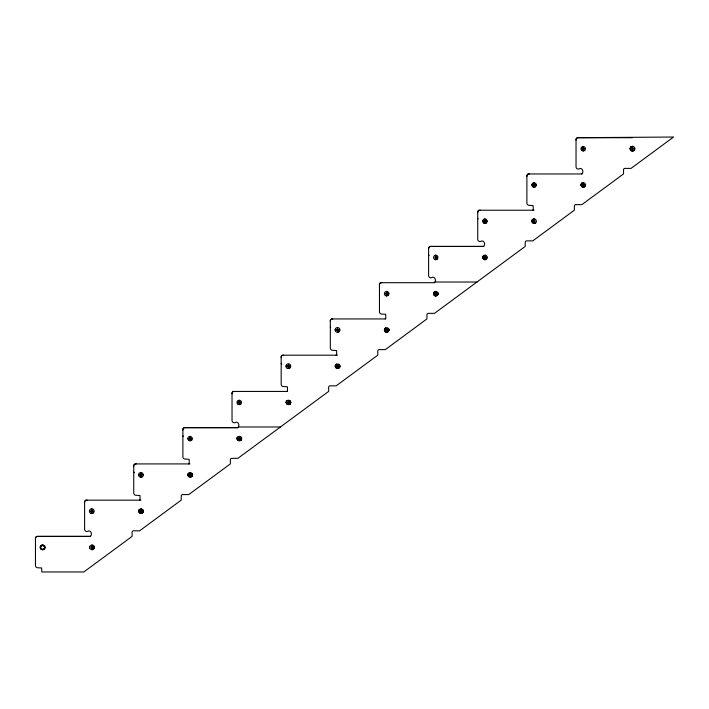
<?xml version="1.0" encoding="UTF-8"?>
<svg xmlns="http://www.w3.org/2000/svg" width="709" height="709" viewBox="0 0 709 709"><rect width="100%" height="100%" fill="white"/><g stroke="black" fill="none" stroke-linecap="round" stroke-linejoin="round"><path stroke-width="1.06" d="M190.18 477.281L190.18 474.897M239.323 440.245L239.323 438.658M288.466 403.997L288.466 402.411M386.751 329.924L386.751 332.308C384.411 332.415 383.472 328.941 385.554 327.859M435.893 293.677L435.893 296.061C433.553 296.167 432.623 292.693 434.706 291.612M485.036 257.438L485.036 259.822L484.415 259.733M583.321 184.943L583.321 187.327C580.263 187.442 580.263 182.443 583.321 182.559L583.321 186.423M287.216 391.439L233.394 391.439A2.03 2.03 0 0 0 232.898 391.59L232.029 392.626L232.029 420.357A2.304 2.304 0 0 0 234.475 422.803C238.348 420.153 240.316 426.144 237.745 427.642L185.333 427.642A2.26 2.26 0 0 0 182.887 430.097M434.316 282.669C436.886 281.216 434.901 275.136 431.054 277.831A2.304 2.304 0 0 1 428.599 275.376L428.599 247.654L429.468 246.617A2.03 2.03 0 0 1 429.964 246.457L483.786 246.457M89.502 547.383L89.591 546.772L89.591 548.004M91.886 549.608L91.886 544.999C94.953 544.884 94.953 549.892 91.886 549.767L91.886 547.383L93.482 547.383M94.27 547.383L93.951 548.58M138.734 511.756L139.345 509.461L138.645 511.145L139.345 512.829M143.333 510.524L143.103 512.332L141.038 513.529L141.038 508.761L143.103 509.948L143.103 512.332M188.488 476.581L187.796 474.897L188.488 473.213L187.876 474.286M191.864 473.213L192.564 474.897L191.864 476.581L192.245 476.094M237.63 436.966L236.939 438.658L237.63 440.342M241.627 439.27L241.007 440.342L241.707 438.658L241.007 436.966M286.782 404.095L286.082 402.411L286.782 400.727M290.149 400.727L290.85 402.411L290.149 404.095L290.53 403.607M337.608 368.547C335.26 368.653 334.329 365.179 336.412 364.098M339.292 367.856L339.992 366.163L339.292 364.479M389.135 329.924L389.055 330.536L389.055 329.304M630.079 148.704L631.276 146.639A2.384 2.384 0 0 1 634.847 148.704A2.384 2.384 0 0 1 631.276 150.769L630.079 148.704L634.847 148.704M384.367 329.924L384.446 329.304M433.589 293.056L433.509 293.677L438.277 293.677L438.197 294.297L438.197 293.056M483.848 255.373L482.732 256.818L482.971 258.625M482.971 256.241L482.652 257.438L487.42 257.438M532.113 219.994L532.113 222.378L534.178 223.574L534.178 218.806L532.113 219.994L532.991 219.125M237.019 438.038L237.258 437.462M286.161 401.79L286.401 401.214M335.304 365.552L335.543 364.975M339.673 367.359L339.912 366.783M581.256 183.755L581.637 183.259M630.398 147.507L631.276 146.639A2.384 2.384 0 0 0 631.276 150.769L633.084 151.008M41.228 546.001C39.553 547.472 41.716 550.228 43.568 549.076M43.976 548.775C45.642 547.304 43.488 544.547 41.636 545.7M92.914 513.121L93.393 512.758M142.057 476.882L142.536 476.519M191.2 440.635L191.678 440.271M240.342 404.387L240.821 404.024M289.485 368.148L289.963 367.785M338.636 331.901L339.106 331.537M387.779 295.662L388.248 295.298M436.921 259.414L437.391 259.051M486.064 223.167L486.534 222.803M535.206 186.928L535.676 186.564M584.349 150.68L584.819 150.317M93.508 549.005L92.507 549.688M142.181 513.121L142.651 512.758L141.649 513.449M191.324 476.882L191.793 476.519M240.466 440.635L240.936 440.271M289.609 404.387L290.078 404.024M338.751 368.148L339.221 367.785M387.894 331.901L388.364 331.537M437.036 295.662L437.506 295.298M486.179 259.414L486.658 259.051M535.322 223.167L535.8 222.803M584.464 186.928L584.943 186.564M633.607 150.68L634.085 150.317M581.743 173.935C584.322 172.535 582.337 166.411 578.482 169.097A2.304 2.304 0 0 1 576.036 166.642L576.036 138.92L576.904 137.883A2.03 2.03 0 0 1 577.401 137.723L632.322 137.723M582.993 147.897C580.919 148.987 584.624 150.521 583.924 148.287M533.85 184.145C531.777 185.226 535.481 186.759 534.781 184.526M632.251 147.897C630.177 148.987 633.881 150.521 633.19 148.287M484.699 220.384C482.634 221.474 486.339 223.007 485.638 220.774M583.108 184.145C581.034 185.226 584.739 186.759 584.048 184.526M435.556 256.631C433.491 257.713 437.196 259.255 436.496 257.021M533.966 220.384C532.025 221.27 535.189 223.096 534.985 220.978M386.414 292.87C384.34 293.96 388.053 295.493 387.353 293.26M484.823 256.631C482.749 257.713 486.454 259.255 485.762 257.021M337.271 329.118C335.197 330.208 338.911 331.741 338.211 329.508M435.68 292.87C433.607 293.96 437.311 295.493 436.611 293.26M288.129 365.365C286.055 366.447 289.759 367.98 289.068 365.747M386.538 329.118C384.464 330.208 388.169 331.741 387.469 329.508M238.986 401.604C236.912 402.694 240.617 404.227 239.926 401.994M337.395 365.365C335.322 366.447 339.026 367.98 338.326 365.747M189.844 437.852C187.77 438.933 191.474 440.475 190.783 438.242M288.244 401.604C286.179 402.694 289.884 404.227 289.183 401.994M140.701 474.091C138.627 475.181 142.332 476.714 141.64 474.481M239.101 437.852C237.036 438.933 240.741 440.475 240.041 438.242M91.558 510.338C89.485 511.428 93.189 512.962 92.489 510.728M189.959 474.091C187.885 475.181 191.598 476.714 190.898 474.481M140.816 510.338C138.742 511.428 142.456 512.962 141.756 510.728M91.674 546.586C89.6 547.667 93.304 549.2 92.613 546.967M532.689 210.174L533.248 209.607L533.124 205.592L529.339 205.335A2.304 2.304 0 0 1 526.884 202.889L526.884 175.167L527.762 174.122A2.03 2.03 0 0 1 528.258 173.971L582.071 173.971M286.968 391.395L287.535 390.827L287.402 386.813L283.618 386.556A2.304 2.304 0 0 1 281.172 384.11L281.172 356.388L282.04 355.342A2.03 2.03 0 0 1 282.536 355.191L337.457 355.191M385.173 318.908L385.82 318.341L385.687 314.326L381.912 314.069A2.304 2.304 0 0 1 379.457 311.623L379.457 283.901L380.325 282.856A2.03 2.03 0 0 1 380.822 282.705L434.644 282.705M336.031 355.156L336.678 354.589L336.598 350.645L332.769 350.317A2.304 2.304 0 0 1 330.314 347.862L330.314 320.14L331.183 319.103A2.03 2.03 0 0 1 331.679 318.944L385.501 318.944M188.594 463.89L189.25 463.314L189.117 459.308L185.333 459.051A2.304 2.304 0 0 1 182.887 456.596L182.887 428.874L183.755 427.837A2.03 2.03 0 0 1 184.251 427.678L238.073 427.678M139.451 500.129L140.107 499.561L139.974 495.547L136.19 495.29A2.304 2.304 0 0 1 133.744 492.844L133.744 465.122L134.613 464.076A2.03 2.03 0 0 1 135.109 463.925L190.03 463.925M581.619 148.704L584.792 148.704M531.679 184.943L536.447 184.943M580.937 184.943L585.705 184.943M534.028 210.218L479.116 210.218A2.03 2.03 0 0 0 478.61 210.369L477.742 211.406L477.742 239.128A2.304 2.304 0 0 0 480.197 241.583C484.052 238.898 486.037 244.906 483.458 246.422L431.054 246.422A2.26 2.26 0 0 0 428.599 248.877M482.537 221.19L487.305 221.19M532.592 221.19L534.178 221.19M435.778 257.438L437.364 257.438M434.971 282.014L476.98 282.014M385.04 293.677L389.019 293.677M335.1 329.924L339.877 329.924A2.384 2.384 0 0 1 336.296 331.989A2.384 2.384 0 0 1 336.296 327.859A2.384 2.384 0 0 1 339.877 329.924M385.164 329.924L388.337 329.924M285.957 366.163L289.937 366.163M335.224 366.163L339.992 366.163M237.612 402.411L241.583 402.411M286.082 402.411L290.85 402.411M238.392 426.986L280.401 426.986M187.672 438.658L192.44 438.658M237.728 438.658L240.909 438.658M138.53 474.897L143.298 474.897A2.384 2.384 0 0 1 139.726 476.962A2.384 2.384 0 0 1 139.726 472.832A2.384 2.384 0 0 1 143.298 474.897M187.796 474.897L192.564 474.897M140.887 500.164L85.966 500.164A2.03 2.03 0 0 0 85.47 500.324L84.601 501.36L84.601 529.082A2.304 2.304 0 0 0 87.047 531.537C90.929 528.887 92.861 534.816 90.309 536.376L37.905 536.376A2.26 2.26 0 0 0 35.459 538.822M90.185 511.145L93.358 511.145M138.645 511.145L143.422 511.145M90.646 536.412L36.824 536.412A2.03 2.03 0 0 0 36.327 536.571L35.459 537.608L35.459 565.33A2.304 2.304 0 0 0 37.905 567.776L41.627 567.971L41.822 571.968L83.83 571.968L132.087 536.376L132.087 532.264A1.436 1.436 0 0 1 133.522 530.828L139.611 530.828L181.229 500.129L181.229 496.016A1.436 1.436 0 0 1 182.665 494.581L188.754 494.581L230.372 463.89L230.372 459.778A1.436 1.436 0 0 1 231.808 458.333L237.896 458.333L328.657 391.403L328.657 387.282A1.436 1.436 0 0 1 330.093 385.847L336.181 385.847L377.8 355.156L377.8 351.044A1.436 1.436 0 0 1 379.235 349.608L385.333 349.608L426.942 318.908L426.942 314.796A1.436 1.436 0 0 1 428.387 313.36L434.475 313.36L525.227 246.422L525.227 242.31A1.436 1.436 0 0 1 526.672 240.874L532.76 240.874L574.379 210.174L574.379 206.062A1.436 1.436 0 0 1 575.814 204.626L581.903 204.626L623.521 173.935L623.521 169.823A1.436 1.436 0 0 1 624.957 168.387L631.045 168.387L673.55 137.032L578.482 137.688A2.26 2.26 0 0 0 576.036 140.143M633.084 146.4L632.463 146.32L632.463 151.088M632.463 147.871L633.057 148.11M583.206 147.871L583.791 148.11M583.321 184.11L583.915 184.358M534.063 184.11L534.648 184.358M534.178 220.357L534.772 220.596M484.921 220.357L485.505 220.596M485.036 256.605L485.63 256.844M435.778 256.605L436.363 256.844M435.893 292.844L436.487 293.092M386.635 292.844L387.22 293.092M386.751 329.091L387.336 329.331M337.493 329.091L338.078 329.331M337.608 365.33L338.193 365.578M288.341 365.33L288.935 365.578M288.466 401.578L289.05 401.826M239.199 401.578L239.793 401.826M239.323 437.825L239.908 438.065M190.056 437.825L190.65 438.065M190.18 474.064L190.765 474.312M140.914 474.064L141.508 474.312M141.038 510.312L141.623 510.551M91.771 510.312L92.365 510.551M91.886 546.55L92.48 546.799M478.105 218.859L477.742 218.39M330.678 327.593L330.314 327.124M183.25 436.327L182.887 435.849M35.734 544.991L35.459 544.583M93.083 545.318L93.579 545.7M428.635 254.726L428.963 255.107A1.196 1.196 0 0 0 429.273 255.24M433.589 294.297L433.828 294.873M241.388 437.462L241.627 438.038M93.951 546.196L94.191 546.772M281.172 363.363L281.535 363.832A1.196 1.196 0 0 0 281.836 363.974M133.744 472.097L134.107 472.566A1.196 1.196 0 0 0 134.409 472.708M583.206 146.32L583.206 151.088M534.063 182.559L534.063 187.327M485.036 255.045L485.036 259.654M484.921 218.806L484.921 223.574M435.893 291.293L435.893 295.901M435.778 255.045L435.778 259.822M386.751 328.329L386.751 332.14M386.635 291.293L386.635 296.061M337.493 328.329L337.493 332.308M337.608 364.577L337.608 367.758M288.466 400.824L288.466 403.891M288.341 364.577L288.341 367.758M239.323 436.274L239.323 440.138M239.199 400.824L239.199 403.997M190.056 436.274L190.056 440.245M190.18 472.513L190.18 476.377M140.914 472.513L140.914 477.281M91.771 508.761L91.771 513.529M477.742 212.629A2.26 2.26 0 0 1 480.197 210.174M526.884 176.381A2.26 2.26 0 0 1 529.339 173.935M533.071 219.267A2.224 2.224 0 0 1 536.403 221.19A2.224 2.224 0 0 1 533.071 223.113M532.61 222.759A2.224 2.224 0 0 1 532.61 219.622M281.172 357.602A2.26 2.26 0 0 1 283.618 355.156M379.457 285.115A2.26 2.26 0 0 1 381.912 282.669M330.314 321.363A2.26 2.26 0 0 1 332.769 318.908M232.029 393.849A2.26 2.26 0 0 1 234.475 391.403M84.601 502.584A2.26 2.26 0 0 1 87.047 500.129M133.744 466.336A2.26 2.26 0 0 1 136.19 463.89M241.468 438.082A2.224 2.224 0 0 1 238.933 440.838A2.224 2.224 0 0 1 237.497 437.382A2.224 2.224 0 0 1 241.246 437.542M93.464 545.815A2.224 2.224 0 0 1 93.003 549.307A2.224 2.224 0 0 1 89.742 547.96M89.742 546.816A2.224 2.224 0 0 1 93.003 545.46M40.316 546.754L40.298 547.96L41.388 549.386A2.411 2.411 0 0 0 43.763 549.413C47.538 547.171 41.627 542.624 40.316 546.754M41.131 545.903L40.785 546.329A2.03 2.03 0 0 0 40.759 548.394L41.521 549.165A2.145 2.145 0 0 0 43.63 549.191L44.41 548.438A2.03 2.03 0 0 0 44.437 546.373L43.674 545.611A2.145 2.145 0 0 0 41.565 545.584L41.131 545.903M532.955 186.866A2.224 2.224 0 0 0 536.279 184.943A2.224 2.224 0 0 0 532.955 183.019A2.224 2.224 0 0 0 532.955 186.866M582.213 186.866A2.224 2.224 0 0 0 585.545 184.943A2.224 2.224 0 0 0 582.213 183.019A2.224 2.224 0 0 0 582.213 186.866M582.098 150.627A2.224 2.224 0 0 0 585.43 148.704A2.224 2.224 0 0 0 582.098 146.781A2.224 2.224 0 0 0 582.098 150.627M434.661 259.361A2.224 2.224 0 0 0 437.994 257.438A2.224 2.224 0 0 0 434.661 255.515A2.224 2.224 0 0 0 434.661 259.361M483.928 259.361A2.224 2.224 0 0 0 487.26 257.438A2.224 2.224 0 0 0 483.928 255.515A2.224 2.224 0 0 0 483.928 259.361M483.813 223.113A2.224 2.224 0 0 0 487.136 221.19A2.224 2.224 0 0 0 483.813 219.267A2.224 2.224 0 0 0 483.813 223.113M336.5 368.086A2.224 2.224 0 0 0 339.824 366.163A2.224 2.224 0 0 0 336.5 364.24A2.224 2.224 0 0 0 336.5 368.086M434.785 295.6A2.224 2.224 0 0 0 438.118 293.677A2.224 2.224 0 0 0 434.785 291.753A2.224 2.224 0 0 0 434.785 295.6M385.643 331.847A2.224 2.224 0 0 0 388.975 329.924A2.224 2.224 0 0 0 385.643 328.001A2.224 2.224 0 0 0 385.643 331.847M385.519 295.6A2.224 2.224 0 0 0 388.851 293.677A2.224 2.224 0 0 0 385.519 291.753A2.224 2.224 0 0 0 385.519 295.6M238.091 404.334A2.224 2.224 0 0 0 241.423 402.411A2.224 2.224 0 0 0 238.091 400.488A2.224 2.224 0 0 0 238.091 404.334M287.358 404.334A2.224 2.224 0 0 0 290.681 402.411A2.224 2.224 0 0 0 287.358 400.488A2.224 2.224 0 0 0 287.358 404.334M287.154 368.228A2.384 2.384 0 0 0 290.734 366.163A2.384 2.384 0 0 0 287.154 364.098A2.384 2.384 0 0 0 287.154 368.228M139.921 513.068A2.224 2.224 0 0 0 143.253 511.145A2.224 2.224 0 0 0 139.921 509.222A2.224 2.224 0 0 0 139.921 513.068M189.064 476.82A2.224 2.224 0 0 0 192.396 474.897A2.224 2.224 0 0 0 189.064 472.974A2.224 2.224 0 0 0 189.064 476.82M188.948 440.581A2.224 2.224 0 0 0 192.281 438.658A2.224 2.224 0 0 0 188.948 436.735A2.224 2.224 0 0 0 188.948 440.581M41.432 549.448A2.384 2.384 0 0 0 45.013 547.383A2.384 2.384 0 0 0 41.432 545.318A2.384 2.384 0 0 0 41.432 549.448M90.584 513.21A2.384 2.384 0 0 0 94.155 511.145A2.384 2.384 0 0 0 90.584 509.08A2.384 2.384 0 0 0 90.584 513.21"/></g></svg>
